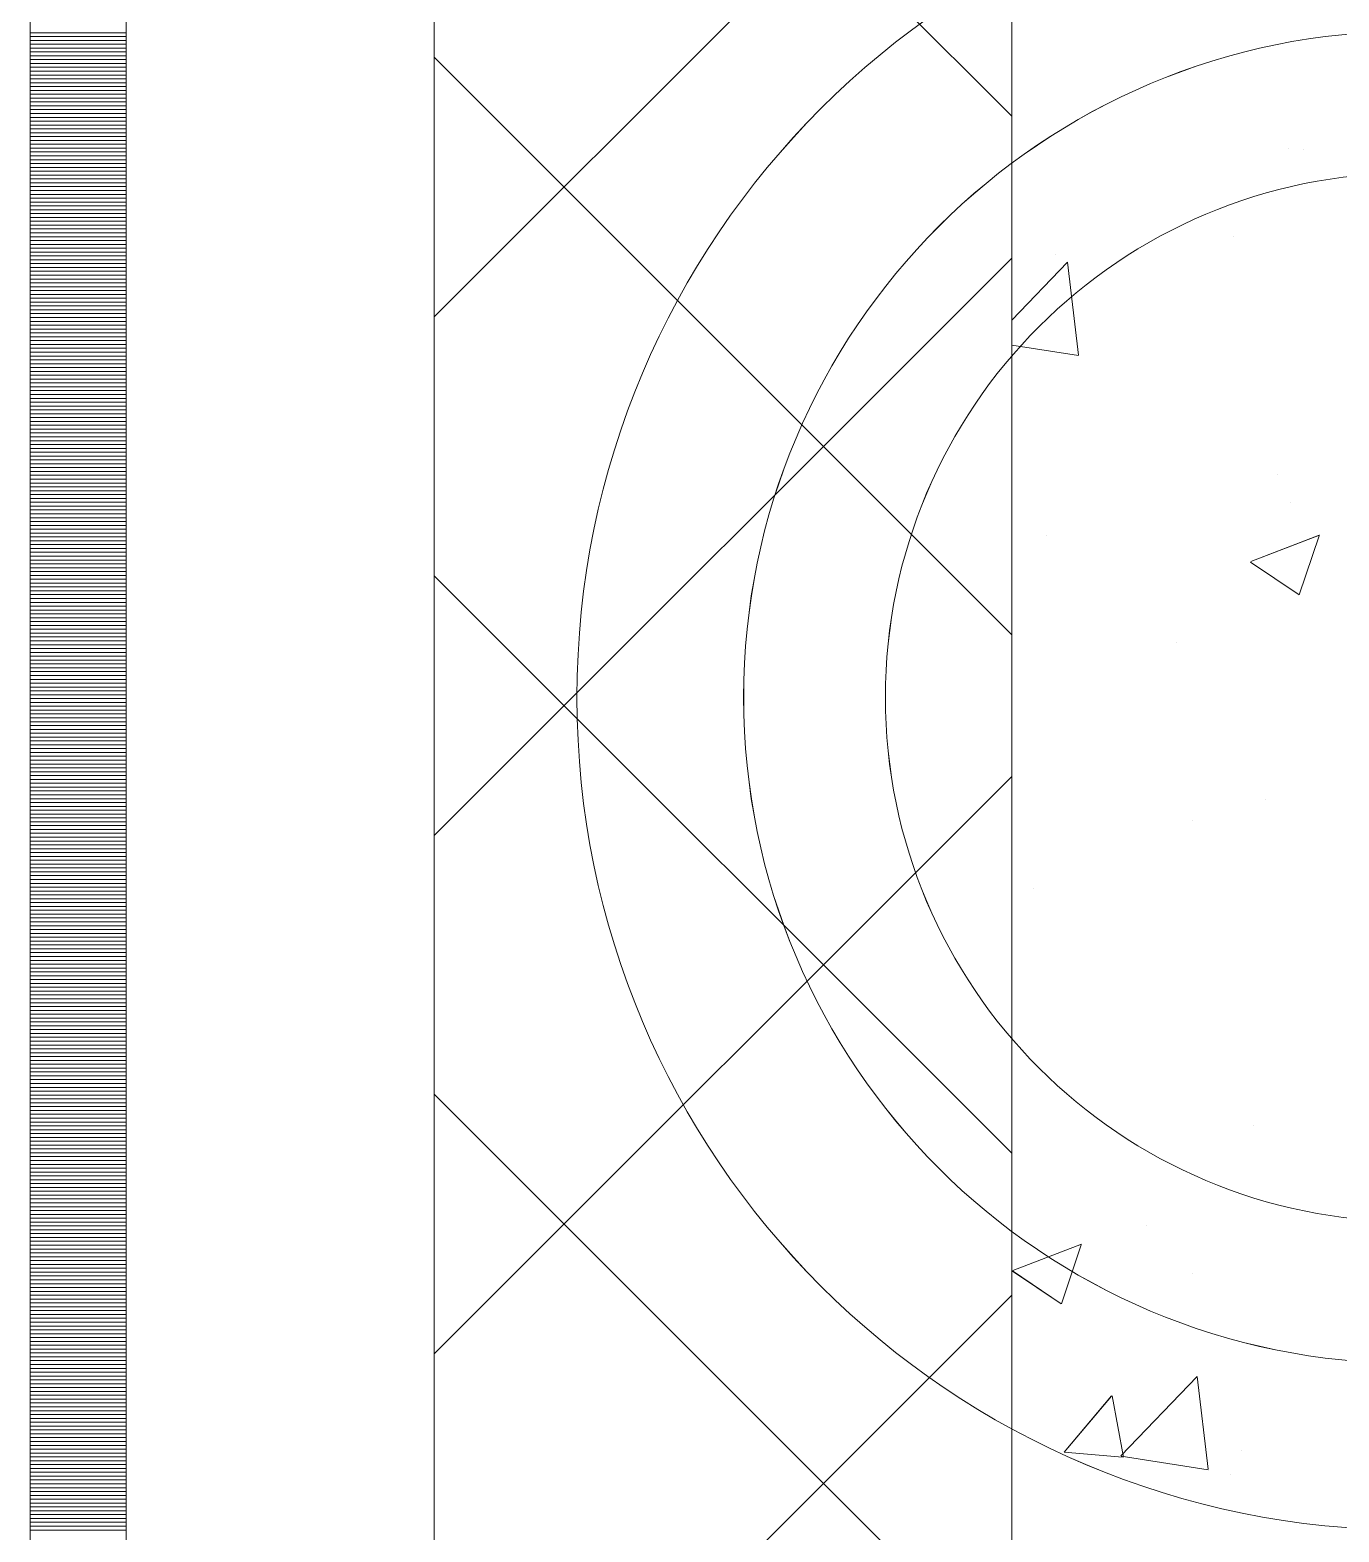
# Model space of a CAD drawing. Header units: millimetres. Extents: x 470010 to 1231400, y -134005 to 421770.
# Drawn here: x 672518.6 to 672858.5, y -25970 to -25579.8 of the extents above; entities that cross this region are included whole.
import ezdxf
from ezdxf.enums import TextEntityAlignment as Align

# ---------------------------------------------------------------- set-up
doc = ezdxf.new("R2010")
doc.units = ezdxf.units.MM
doc.linetypes.add('DASHED', pattern=[19.05, 12.7, -6.35])
doc.layers.get('Defpoints').update_dxf_attribs({"color": 140})
doc.layers.add('АР_Делит', color=120, linetype='Continuous', lineweight=0, plot=False)
for name, color, linetype, lineweight in [('АР_Стены ПЕНОблок', 52, 'Continuous', 20), ('АР_Тонкая', 254, 'Continuous', 5), ('АР_Утеплитель', 31, 'Continuous', 0), ('АР_Штриховка', 8, 'Continuous', 0)]:
    doc.layers.add(name, color=color, linetype=linetype, lineweight=lineweight)
doc.layers.add('РД_Оси_100', color=7, linetype='Continuous', lineweight=0, true_color=0x525252)
doc.styles.add('style1', font='ARIALN.TTF')

# ---------------------------------------------------------------- blocks, each defined once
blk = doc.blocks.new('СОШ_2200_АР_ОСИ_М100_28.05.24')
at = {"layer": 'АР_Делит', "color": 251, "linetype": 'DASHED', "true_color": 0x636466}
blk.add_lwpolyline([(114955, 135155), (114955, -355), (93595.036, -355), (93595.036, 13855), (94145, 13855), (94145, 68320), (66055, 68320), (66055, 13857.73), (83455, 13857.73), (83455, -355), (45245, -355), (45245, 13145), (44695, 13145), (44695, 26755), (45245, 26755), (45245, 68320), (20455, 68320), (20455, 26755), (27955, 26755), (27955, 13145), (-355, 13145), (-355, 100855)], dxfattribs=at)
blk = doc.blocks.new('A$C9108343f')
at = {"layer": 'АР_Делит', "color": 18, "true_color": 0x000000}
for radius in [216.34, 173.04, 136.21]:
    blk.add_circle((7158.34, 74613.08), radius, dxfattribs=at)
at = {"layer": 'АР_Стены ПЕНОблок', "color": 18, "linetype": 'Continuous', "lineweight": 20, "true_color": 0x000000}
blk.add_line((7054.96, 97555), (7054.96, 21355), dxfattribs=at)
at = {"layer": 'АР_Тонкая', "color": 18, "linetype": 'Continuous', "lineweight": 5, "true_color": 0x000000}
for p, q in [((6799.96, 97555), (6799.96, 21355)), ((6824.96, 97555), (6824.96, 21355)), ((6824.96, 21355), (6824.96, 97555)), ((6904.96, 21355), (6904.96, 97555))]:
    blk.add_line(p, q, dxfattribs=at)
at = {"layer": 'АР_Утеплитель', "color": 18, "linetype": 'Continuous', "lineweight": 0, "true_color": 0x000000}
for p, q in [((6904.96, 97555), (6904.96, 21355)), ((7054.96, 21355), (7054.96, 97555))]:
    blk.add_line(p, q, dxfattribs=at)
at = {"layer": 'АР_Штриховка', "color": 18, "linetype": 'Continuous', "lineweight": 0, "true_color": 0x000000}
for p, q in [((7054.96, 74764.05), (6904.96, 74914.05)), ((6904.96, 74711.91), (7054.96, 74861.91)), ((6799.96, 74785.75), (6824.96, 74785.75)), ((6799.96, 74784.75), (6824.96, 74784.75)), ((6799.96, 74783.75), (6824.96, 74783.75)), ((6799.96, 74782.75), (6824.96, 74782.75)), ((6799.96, 74781.75), (6824.96, 74781.75)), ((6799.96, 74780.75), (6824.96, 74780.75)), ((6799.96, 74779.75), (6824.96, 74779.75)), ((7054.96, 74629.35), (6904.96, 74779.35)), ((6799.96, 74778.75), (6824.96, 74778.75)), ((6799.96, 74777.75), (6824.96, 74777.75)), ((6799.96, 74776.75), (6824.96, 74776.75)), ((6799.96, 74775.75), (6824.96, 74775.75)), ((6799.96, 74774.75), (6824.96, 74774.75)), ((6799.96, 74773.75), (6824.96, 74773.75)), ((6799.96, 74772.75), (6824.96, 74772.75)), ((6799.96, 74771.75), (6824.96, 74771.75)), ((6799.96, 74770.75), (6824.96, 74770.75)), ((6799.96, 74769.75), (6824.96, 74769.75)), ((6799.96, 74768.75), (6824.96, 74768.75)), ((6799.96, 74767.75), (6824.96, 74767.75)), ((6799.96, 74766.75), (6824.96, 74766.75)), ((6799.96, 74765.75), (6824.96, 74765.75)), ((6799.96, 74764.75), (6824.96, 74764.75)), ((6799.96, 74763.75), (6824.96, 74763.75)), ((6799.96, 74762.75), (6824.96, 74762.75)), ((6799.96, 74761.75), (6824.96, 74761.75)), ((6799.96, 74760.75), (6824.96, 74760.75)), ((6799.96, 74759.75), (6824.96, 74759.75)), ((6799.96, 74758.75), (6824.96, 74758.75)), ((6799.96, 74757.75), (6824.96, 74757.75)), ((6799.96, 74756.75), (6824.96, 74756.75)), ((6799.96, 74755.75), (6824.96, 74755.75)), ((6799.96, 74754.75), (6824.96, 74754.75)), ((6799.96, 74753.75), (6824.96, 74753.75)), ((6799.96, 74752.75), (6824.96, 74752.75)), ((7126.93, 74755.64), (7126.93, 74755.64)), ((7130.68, 74755.39), (7130.68, 74755.39)), ((6799.96, 74751.75), (6824.96, 74751.75)), ((6799.96, 74750.75), (6824.96, 74750.75)), ((6799.96, 74749.75), (6824.96, 74749.75)), ((6799.96, 74748.75), (6824.96, 74748.75)), ((6799.96, 74747.75), (6824.96, 74747.75)), ((6799.96, 74746.75), (6824.96, 74746.75)), ((6799.96, 74745.75), (6824.96, 74745.75)), ((6799.96, 74744.75), (6824.96, 74744.75)), ((6799.96, 74743.75), (6824.96, 74743.75)), ((6799.96, 74742.75), (6824.96, 74742.75)), ((6799.96, 74741.75), (6824.96, 74741.75)), ((6799.96, 74740.75), (6824.96, 74740.75)), ((6799.96, 74739.75), (6824.96, 74739.75)), ((6799.96, 74738.75), (6824.96, 74738.75)), ((6799.96, 74737.75), (6824.96, 74737.75)), ((6799.96, 74736.75), (6824.96, 74736.75)), ((6799.96, 74735.75), (6824.96, 74735.75)), ((6799.96, 74734.75), (6824.96, 74734.75)), ((6799.96, 74733.75), (6824.96, 74733.75)), ((6799.96, 74732.75), (6824.96, 74732.75)), ((7112.41, 74732.71), (7112.41, 74732.71)), ((6799.96, 74731.75), (6824.96, 74731.75)), ((6799.96, 74730.75), (6824.96, 74730.75)), ((6799.96, 74729.75), (6824.96, 74729.75)), ((6799.96, 74728.75), (6824.96, 74728.75)), ((6799.96, 74727.75), (6824.96, 74727.75)), ((6799.96, 74726.75), (6824.96, 74726.75)), ((6799.96, 74725.75), (6824.96, 74725.75)), ((6799.96, 74724.75), (6824.96, 74724.75)), ((6904.96, 74577.21), (7054.96, 74727.21)), ((7054.96, 74711.08), (7069.37, 74726.1)), ((7066.26, 74728.13), (7066.26, 74728.13)), ((7072.25, 74701.99), (7069.44, 74726.11)), ((6799.96, 74723.75), (6824.96, 74723.75)), ((6799.96, 74722.75), (6824.96, 74722.75)), ((6799.96, 74721.75), (6824.96, 74721.75)), ((6799.96, 74720.75), (6824.96, 74720.75)), ((6799.96, 74719.75), (6824.96, 74719.75)), ((6799.96, 74718.75), (6824.96, 74718.75)), ((6799.96, 74717.75), (6824.96, 74717.75)), ((6799.96, 74716.75), (6824.96, 74716.75)), ((6799.96, 74715.75), (6824.96, 74715.75)), ((6799.96, 74714.75), (6824.96, 74714.75)), ((6799.96, 74713.75), (6824.96, 74713.75)), ((6799.96, 74712.75), (6824.96, 74712.75)), ((6799.96, 74711.75), (6824.96, 74711.75)), ((6799.96, 74710.75), (6824.96, 74710.75)), ((6799.96, 74709.75), (6824.96, 74709.75)), ((6799.96, 74708.75), (6824.96, 74708.75)), ((6799.96, 74707.75), (6824.96, 74707.75)), ((6799.96, 74706.75), (6824.96, 74706.75)), ((6799.96, 74705.75), (6824.96, 74705.75)), ((6799.96, 74704.75), (6824.96, 74704.75)), ((6799.96, 74703.75), (6824.96, 74703.75)), ((6799.96, 74702.75), (6824.96, 74702.75)), ((6799.96, 74701.75), (6824.96, 74701.75)), ((7054.96, 74704.55), (7072.23, 74701.87)), ((6799.96, 74700.75), (6824.96, 74700.75)), ((6799.96, 74699.75), (6824.96, 74699.75)), ((6799.96, 74698.75), (6824.96, 74698.75)), ((6799.96, 74697.75), (6824.96, 74697.75)), ((6799.96, 74696.75), (6824.96, 74696.75)), ((6799.96, 74695.75), (6824.96, 74695.75)), ((6799.96, 74694.75), (6824.96, 74694.75)), ((6799.96, 74693.75), (6824.96, 74693.75)), ((6799.96, 74692.75), (6824.96, 74692.75)), ((6799.96, 74691.75), (6824.96, 74691.75)), ((6799.96, 74690.75), (6824.96, 74690.75)), ((6799.96, 74689.75), (6824.96, 74689.75)), ((6799.96, 74688.75), (6824.96, 74688.75)), ((6799.96, 74687.75), (6824.96, 74687.75)), ((6799.96, 74686.75), (6824.96, 74686.75)), ((6799.96, 74685.75), (6824.96, 74685.75)), ((6799.96, 74684.75), (6824.96, 74684.75)), ((6799.96, 74683.75), (6824.96, 74683.75)), ((6799.96, 74682.75), (6824.96, 74682.75)), ((6799.96, 74681.75), (6824.96, 74681.75)), ((6799.96, 74680.75), (6824.96, 74680.75)), ((6799.96, 74679.75), (6824.96, 74679.75)), ((6799.96, 74678.75), (6824.96, 74678.75)), ((6799.96, 74677.75), (6824.96, 74677.75)), ((6799.96, 74676.75), (6824.96, 74676.75)), ((6799.96, 74675.75), (6824.96, 74675.75)), ((6799.96, 74674.75), (6824.96, 74674.75)), ((6799.96, 74673.75), (6824.96, 74673.75)), ((6799.96, 74672.75), (6824.96, 74672.75)), ((6799.96, 74671.75), (6824.96, 74671.75)), ((6799.96, 74670.75), (6824.96, 74670.75)), ((7123.84, 74671.08), (7123.84, 74671.08)), ((6799.96, 74669.75), (6824.96, 74669.75)), ((6799.96, 74668.75), (6824.96, 74668.75)), ((6799.96, 74667.75), (6824.96, 74667.75)), ((6799.96, 74666.75), (6824.96, 74666.75)), ((6799.96, 74665.75), (6824.96, 74665.75)), ((6799.96, 74664.75), (6824.96, 74664.75)), ((6799.96, 74663.75), (6824.96, 74663.75)), ((6799.96, 74662.75), (6824.96, 74662.75)), ((7127.45, 74663.58), (7127.45, 74663.58)), ((6799.96, 74661.75), (6824.96, 74661.75)), ((6799.96, 74660.75), (6824.96, 74660.75)), ((6799.96, 74659.75), (6824.96, 74659.75)), ((6799.96, 74658.75), (6824.96, 74658.75)), ((6799.96, 74657.75), (6824.96, 74657.75)), ((6799.96, 74656.75), (6824.96, 74656.75)), ((6799.96, 74655.75), (6824.96, 74655.75)), ((6799.96, 74654.75), (6824.96, 74654.75)), ((7063.86, 74655.21), (7063.86, 74655.21)), ((7117.04, 74648.38), (7134.82, 74655.21)), ((7129.62, 74639.7), (7134.77, 74655.05)), ((6799.96, 74653.75), (6824.96, 74653.75)), ((6799.96, 74652.75), (6824.96, 74652.75)), ((6799.96, 74651.75), (6824.96, 74651.75)), ((6799.96, 74650.75), (6824.96, 74650.75)), ((6799.96, 74649.75), (6824.96, 74649.75)), ((6799.96, 74648.75), (6824.96, 74648.75)), ((6799.96, 74647.75), (6824.96, 74647.75)), ((6799.96, 74646.75), (6824.96, 74646.75)), ((7116.97, 74648.23), (7129.61, 74639.71)), ((6799.96, 74645.75), (6824.96, 74645.75)), ((6799.96, 74644.75), (6824.96, 74644.75)), ((6799.96, 74643.75), (6824.96, 74643.75)), ((6799.96, 74642.75), (6824.96, 74642.75)), ((7054.96, 74494.64), (6904.96, 74644.64)), ((6799.96, 74641.75), (6824.96, 74641.75)), ((6799.96, 74640.75), (6824.96, 74640.75)), ((6799.96, 74639.75), (6824.96, 74639.75)), ((6799.96, 74638.75), (6824.96, 74638.75)), ((6799.96, 74637.75), (6824.96, 74637.75)), ((6799.96, 74636.75), (6824.96, 74636.75)), ((6799.96, 74635.75), (6824.96, 74635.75)), ((6799.96, 74634.75), (6824.96, 74634.75)), ((6799.96, 74633.75), (6824.96, 74633.75)), ((6799.96, 74632.75), (6824.96, 74632.75)), ((6799.96, 74631.75), (6824.96, 74631.75)), ((6799.96, 74630.75), (6824.96, 74630.75)), ((6799.96, 74629.75), (6824.96, 74629.75)), ((6799.96, 74628.75), (6824.96, 74628.75)), ((6799.96, 74627.75), (6824.96, 74627.75)), ((7097.76, 74627.41), (7097.76, 74627.41)), ((6799.96, 74626.75), (6824.96, 74626.75)), ((6799.96, 74625.75), (6824.96, 74625.75)), ((6799.96, 74624.75), (6824.96, 74624.75)), ((6799.96, 74623.75), (6824.96, 74623.75)), ((6799.96, 74622.75), (6824.96, 74622.75)), ((6799.96, 74621.75), (6824.96, 74621.75)), ((6799.96, 74620.75), (6824.96, 74620.75)), ((6799.96, 74619.75), (6824.96, 74619.75)), ((6799.96, 74618.75), (6824.96, 74618.75)), ((6799.96, 74617.75), (6824.96, 74617.75)), ((6799.96, 74616.75), (6824.96, 74616.75)), ((6799.96, 74615.75), (6824.96, 74615.75)), ((6799.96, 74614.75), (6824.96, 74614.75)), ((6799.96, 74613.75), (6824.96, 74613.75)), ((6799.96, 74612.75), (6824.96, 74612.75)), ((6799.96, 74611.75), (6824.96, 74611.75)), ((6799.96, 74610.75), (6824.96, 74610.75)), ((6799.96, 74609.75), (6824.96, 74609.75)), ((6799.96, 74608.75), (6824.96, 74608.75)), ((6799.96, 74607.75), (6824.96, 74607.75)), ((6799.96, 74606.75), (6824.96, 74606.75)), ((6799.96, 74605.75), (6824.96, 74605.75)), ((6799.96, 74604.75), (6824.96, 74604.75)), ((6799.96, 74603.75), (6824.96, 74603.75)), ((6799.96, 74602.75), (6824.96, 74602.75)), ((6799.96, 74601.75), (6824.96, 74601.75)), ((6799.96, 74600.75), (6824.96, 74600.75)), ((6799.96, 74599.75), (6824.96, 74599.75)), ((6799.96, 74598.75), (6824.96, 74598.75)), ((6799.96, 74597.75), (6824.96, 74597.75)), ((6799.96, 74596.75), (6824.96, 74596.75)), ((6799.96, 74595.75), (6824.96, 74595.75)), ((6799.96, 74594.75), (6824.96, 74594.75)), ((6799.96, 74593.75), (6824.96, 74593.75)), ((6799.96, 74592.75), (6824.96, 74592.75)), ((6904.96, 74442.51), (7054.96, 74592.51)), ((6799.96, 74591.75), (6824.96, 74591.75)), ((6799.96, 74590.75), (6824.96, 74590.75)), ((6799.96, 74589.75), (6824.96, 74589.75)), ((6799.96, 74588.75), (6824.96, 74588.75)), ((6799.96, 74587.75), (6824.96, 74587.75)), ((6799.96, 74586.75), (6824.96, 74586.75)), ((6799.96, 74585.75), (6824.96, 74585.75)), ((6799.96, 74584.75), (6824.96, 74584.75)), ((7120.75, 74586.53), (7120.75, 74586.53)), ((6799.96, 74583.75), (6824.96, 74583.75)), ((6799.96, 74582.75), (6824.96, 74582.75)), ((6799.96, 74581.75), (6824.96, 74581.75)), ((6799.96, 74580.75), (6824.96, 74580.75)), ((7101.92, 74581.16), (7101.92, 74581.16)), ((6799.96, 74579.75), (6824.96, 74579.75)), ((6799.96, 74578.75), (6824.96, 74578.75)), ((6799.96, 74577.75), (6824.96, 74577.75)), ((6799.96, 74576.75), (6824.96, 74576.75)), ((6799.96, 74575.75), (6824.96, 74575.75)), ((6799.96, 74574.75), (6824.96, 74574.75)), ((6799.96, 74573.75), (6824.96, 74573.75)), ((6799.96, 74572.75), (6824.96, 74572.75)), ((6799.96, 74571.75), (6824.96, 74571.75)), ((6799.96, 74570.75), (6824.96, 74570.75)), ((6799.96, 74569.75), (6824.96, 74569.75)), ((6799.96, 74568.75), (6824.96, 74568.75)), ((6799.96, 74567.75), (6824.96, 74567.75)), ((6799.96, 74566.75), (6824.96, 74566.75)), ((6799.96, 74565.75), (6824.96, 74565.75)), ((6799.96, 74564.75), (6824.96, 74564.75)), ((6799.96, 74563.75), (6824.96, 74563.75)), ((6799.96, 74562.75), (6824.96, 74562.75)), ((6799.96, 74561.75), (6824.96, 74561.75)), ((6799.96, 74560.75), (6824.96, 74560.75)), ((7060.63, 74563.4), (7060.63, 74563.4)), ((6799.96, 74559.75), (6824.96, 74559.75)), ((6799.96, 74558.75), (6824.96, 74558.75)), ((6799.96, 74557.75), (6824.96, 74557.75)), ((6799.96, 74556.75), (6824.96, 74556.75)), ((6799.96, 74555.75), (6824.96, 74555.75)), ((6799.96, 74554.75), (6824.96, 74554.75)), ((6799.96, 74553.75), (6824.96, 74553.75)), ((6799.96, 74552.75), (6824.96, 74552.75)), ((6799.96, 74551.75), (6824.96, 74551.75)), ((6799.96, 74550.75), (6824.96, 74550.75)), ((6799.96, 74549.75), (6824.96, 74549.75)), ((6799.96, 74548.75), (6824.96, 74548.75)), ((6799.96, 74547.75), (6824.96, 74547.75)), ((6799.96, 74546.75), (6824.96, 74546.75)), ((6799.96, 74545.75), (6824.96, 74545.75)), ((6799.96, 74544.75), (6824.96, 74544.75)), ((6799.96, 74543.75), (6824.96, 74543.75)), ((6799.96, 74542.75), (6824.96, 74542.75)), ((6799.96, 74541.75), (6824.96, 74541.75)), ((6799.96, 74540.75), (6824.96, 74540.75)), ((6799.96, 74539.75), (6824.96, 74539.75)), ((6799.96, 74538.75), (6824.96, 74538.75)), ((6799.96, 74537.75), (6824.96, 74537.75)), ((6799.96, 74536.75), (6824.96, 74536.75)), ((6799.96, 74535.75), (6824.96, 74535.75)), ((6799.96, 74534.75), (6824.96, 74534.75)), ((6799.96, 74533.75), (6824.96, 74533.75)), ((6799.96, 74532.75), (6824.96, 74532.75)), ((6799.96, 74531.75), (6824.96, 74531.75)), ((6799.96, 74530.75), (6824.96, 74530.75)), ((6799.96, 74529.75), (6824.96, 74529.75)), ((6799.96, 74528.75), (6824.96, 74528.75)), ((6799.96, 74527.75), (6824.96, 74527.75)), ((6799.96, 74526.75), (6824.96, 74526.75)), ((6799.96, 74525.75), (6824.96, 74525.75)), ((6799.96, 74524.75), (6824.96, 74524.75)), ((6799.96, 74523.75), (6824.96, 74523.75)), ((6799.96, 74522.75), (6824.96, 74522.75)), ((6799.96, 74521.75), (6824.96, 74521.75)), ((6799.96, 74520.75), (6824.96, 74520.75)), ((6799.96, 74519.75), (6824.96, 74519.75)), ((6799.96, 74518.75), (6824.96, 74518.75)), ((6799.96, 74517.75), (6824.96, 74517.75)), ((6799.96, 74516.75), (6824.96, 74516.75)), ((6799.96, 74515.75), (6824.96, 74515.75)), ((6799.96, 74514.75), (6824.96, 74514.75)), ((6799.96, 74513.75), (6824.96, 74513.75)), ((6799.96, 74512.75), (6824.96, 74512.75)), ((6799.96, 74511.75), (6824.96, 74511.75)), ((6799.96, 74510.75), (6824.96, 74510.75)), ((6799.96, 74509.75), (6824.96, 74509.75)), ((6799.96, 74508.75), (6824.96, 74508.75)), ((6799.96, 74507.75), (6824.96, 74507.75)), ((6799.96, 74506.75), (6824.96, 74506.75)), ((7054.96, 74359.94), (6904.96, 74509.94)), ((6799.96, 74505.75), (6824.96, 74505.75)), ((6799.96, 74504.75), (6824.96, 74504.75)), ((6799.96, 74503.75), (6824.96, 74503.75)), ((6799.96, 74502.75), (6824.96, 74502.75)), ((6799.96, 74501.75), (6824.96, 74501.75)), ((6799.96, 74500.75), (6824.96, 74500.75)), ((6799.96, 74499.75), (6824.96, 74499.75)), ((6799.96, 74498.75), (6824.96, 74498.75)), ((7117.66, 74501.97), (7117.66, 74501.97)), ((6799.96, 74497.75), (6824.96, 74497.75)), ((6799.96, 74496.75), (6824.96, 74496.75)), ((6799.96, 74495.75), (6824.96, 74495.75)), ((6799.96, 74494.75), (6824.96, 74494.75)), ((6799.96, 74493.75), (6824.96, 74493.75)), ((6799.96, 74492.75), (6824.96, 74492.75)), ((6799.96, 74491.75), (6824.96, 74491.75)), ((6799.96, 74490.75), (6824.96, 74490.75)), ((6799.96, 74489.75), (6824.96, 74489.75)), ((6799.96, 74488.75), (6824.96, 74488.75)), ((6799.96, 74487.75), (6824.96, 74487.75)), ((6799.96, 74486.75), (6824.96, 74486.75)), ((6799.96, 74485.75), (6824.96, 74485.75)), ((6799.96, 74484.75), (6824.96, 74484.75)), ((6799.96, 74483.75), (6824.96, 74483.75)), ((6799.96, 74482.75), (6824.96, 74482.75)), ((6799.96, 74481.75), (6824.96, 74481.75)), ((6799.96, 74480.75), (6824.96, 74480.75)), ((6799.96, 74479.75), (6824.96, 74479.75)), ((6799.96, 74478.75), (6824.96, 74478.75)), ((6799.96, 74477.75), (6824.96, 74477.75)), ((6799.96, 74476.75), (6824.96, 74476.75)), ((6799.96, 74475.75), (6824.96, 74475.75)), ((7090.01, 74475.88), (7090.01, 74475.88)), ((6799.96, 74474.75), (6824.96, 74474.75)), ((6799.96, 74473.75), (6824.96, 74473.75)), ((6799.96, 74472.75), (6824.96, 74472.75)), ((6799.96, 74471.75), (6824.96, 74471.75)), ((7055.24, 74464.2), (7073.02, 74471.02)), ((6799.96, 74470.75), (6824.96, 74470.75)), ((6799.96, 74469.75), (6824.96, 74469.75)), ((6799.96, 74468.75), (6824.96, 74468.75)), ((6799.96, 74467.75), (6824.96, 74467.75)), ((7067.82, 74455.52), (7072.97, 74470.87)), ((6799.96, 74466.75), (6824.96, 74466.75)), ((6799.96, 74465.75), (6824.96, 74465.75)), ((6799.96, 74464.75), (6824.96, 74464.75)), ((6799.96, 74463.75), (6824.96, 74463.75)), ((7055.17, 74464.04), (7067.8, 74455.52)), ((7101.86, 74463.5), (7101.86, 74463.5)), ((6799.96, 74462.75), (6824.96, 74462.75)), ((6799.96, 74461.75), (6824.96, 74461.75)), ((6799.96, 74460.75), (6824.96, 74460.75)), ((6799.96, 74459.75), (6824.96, 74459.75)), ((6799.96, 74458.75), (6824.96, 74458.75)), ((6799.96, 74457.75), (6824.96, 74457.75)), ((6799.96, 74456.75), (6824.96, 74456.75)), ((6799.96, 74455.75), (6824.96, 74455.75)), ((6904.96, 74307.8), (7054.96, 74457.8)), ((6799.96, 74454.75), (6824.96, 74454.75)), ((6799.96, 74453.75), (6824.96, 74453.75)), ((6799.96, 74452.75), (6824.96, 74452.75)), ((6799.96, 74451.75), (6824.96, 74451.75)), ((6799.96, 74450.75), (6824.96, 74450.75)), ((6799.96, 74449.75), (6824.96, 74449.75)), ((6799.96, 74448.75), (6824.96, 74448.75)), ((6799.96, 74447.75), (6824.96, 74447.75)), ((6799.96, 74446.75), (6824.96, 74446.75)), ((6799.96, 74445.75), (6824.96, 74445.75)), ((6799.96, 74444.75), (6824.96, 74444.75)), ((6799.96, 74443.75), (6824.96, 74443.75)), ((6799.96, 74442.75), (6824.96, 74442.75)), ((6799.96, 74441.75), (6824.96, 74441.75)), ((6799.96, 74440.75), (6824.96, 74440.75)), ((6799.96, 74439.75), (6824.96, 74439.75)), ((6799.96, 74438.75), (6824.96, 74438.75)), ((6799.96, 74437.75), (6824.96, 74437.75)), ((6799.96, 74436.75), (6824.96, 74436.75)), ((7083.26, 74416.02), (7103.05, 74436.63)), ((7105.93, 74412.52), (7103.12, 74436.64)), ((6799.96, 74435.75), (6824.96, 74435.75)), ((6799.96, 74434.75), (6824.96, 74434.75)), ((6799.96, 74433.75), (6824.96, 74433.75)), ((6799.96, 74432.75), (6824.96, 74432.75)), ((6799.96, 74431.75), (6824.96, 74431.75)), ((6799.96, 74430.75), (6824.96, 74430.75)), ((6799.96, 74429.75), (6824.96, 74429.75)), ((6799.96, 74428.75), (6824.96, 74428.75)), ((7068.55, 74416.98), (7080.8, 74431.57)), ((7083.99, 74415.69), (7081.05, 74431.61)), ((6799.96, 74427.75), (6824.96, 74427.75)), ((6799.96, 74426.75), (6824.96, 74426.75)), ((6799.96, 74425.75), (6824.96, 74425.75)), ((6799.96, 74424.75), (6824.96, 74424.75)), ((6799.96, 74423.75), (6824.96, 74423.75)), ((6799.96, 74422.75), (6824.96, 74422.75)), ((6799.96, 74421.75), (6824.96, 74421.75)), ((6799.96, 74420.75), (6824.96, 74420.75)), ((6799.96, 74419.75), (6824.96, 74419.75)), ((6799.96, 74418.75), (6824.96, 74418.75)), ((6799.96, 74417.75), (6824.96, 74417.75)), ((6799.96, 74416.75), (6824.96, 74416.75)), ((7068.55, 74416.97), (7083.74, 74415.64)), ((7114.58, 74417.42), (7114.58, 74417.42)), ((6799.96, 74415.75), (6824.96, 74415.75)), ((6799.96, 74414.75), (6824.96, 74414.75)), ((6799.96, 74413.75), (6824.96, 74413.75)), ((6799.96, 74412.75), (6824.96, 74412.75)), ((7083.32, 74415.9), (7105.91, 74412.4)), ((6799.96, 74411.75), (6824.96, 74411.75)), ((6799.96, 74410.75), (6824.96, 74410.75)), ((6799.96, 74409.75), (6824.96, 74409.75)), ((6799.96, 74408.75), (6824.96, 74408.75)), ((7111.66, 74411.08), (7111.66, 74411.08)), ((6799.96, 74407.75), (6824.96, 74407.75)), ((6799.96, 74406.75), (6824.96, 74406.75)), ((6799.96, 74405.75), (6824.96, 74405.75)), ((6799.96, 74404.75), (6824.96, 74404.75)), ((6799.96, 74403.75), (6824.96, 74403.75)), ((6799.96, 74402.75), (6824.96, 74402.75)), ((6799.96, 74401.75), (6824.96, 74401.75)), ((6799.96, 74400.75), (6824.96, 74400.75)), ((6799.96, 74399.75), (6824.96, 74399.75)), ((6799.96, 74398.75), (6824.96, 74398.75)), ((6799.96, 74397.75), (6824.96, 74397.75)), ((6799.96, 74396.75), (6824.96, 74396.75))]:
    blk.add_line(p, q, dxfattribs=at)
at = {"layer": 'РД_Оси_100'}
blk.add_blockref('СОШ_2200_АР_ОСИ_М100_28.05.24', (7154.96, 6755), dxfattribs=at)
at = {"layer": 'Defpoints', "color": 18, "true_color": 0x000000, "style": 'style1'}
for p in [(143949.34, 316089.12), (143974.98, 281639.5), (143890.4, 273244.71), (143839.99, 264276.81), (143967.75, 254892.38), (12251.96, 104178.14), (12382.58, 96023.14)]:
    blk.add_attdef('АР-ПОМЕЩЕНИЕ:НАИМЕНОВАНИЕ', text='', height=100, dxfattribs=at).set_placement(p, align=Align.MIDDLE)
at = {"layer": 'Defpoints', "color": 18, "true_color": 0x000000, "style": 'style1', "flags": 8}
for p in [(143951.3, 279099.09), (143848.34, 269251.11), (143875.33, 260094.25), (144049.74, 250824.7), (163419.28, 238153.36), (155897.46, 237965.97), (183037.2, 237965.97), (143342.94, 237876.19)]:
    blk.add_attdef('АР-ПОМЕЩЕНИЕ:НАИМЕНОВАНИЕ', text='', height=100, dxfattribs=at).set_placement(p, align=Align.MIDDLE)

msp = doc.modelspace()

# ---------------------------------------------------------------- linework, layer by layer
at = {"layer": 'АР_Делит', "color": 18, "true_color": 0x000000}
for radius in [216.336, 173.036, 136.212]:
    msp.add_circle((672876.957, -25753.162), radius, dxfattribs=at)
at = {"layer": 'АР_Стены ПЕНОблок', "color": 18, "linetype": 'Continuous', "lineweight": 20, "true_color": 0x000000}
msp.add_line((672773.57, -2811.242), (672773.57, -79011.242), dxfattribs=at)
at = {"layer": 'АР_Тонкая', "color": 18, "linetype": 'Continuous', "lineweight": 5, "true_color": 0x000000}
for p, q in [((672518.57, -2811.242), (672518.57, -79011.242)), ((672543.57, -2811.242), (672543.57, -79011.242)), ((672543.57, -79011.242), (672543.57, -2811.242)), ((672623.57, -79011.242), (672623.57, -2811.242))]:
    msp.add_line(p, q, dxfattribs=at)
at = {"layer": 'АР_Утеплитель', "color": 18, "linetype": 'Continuous', "lineweight": 0, "true_color": 0x000000}
for p, q in [((672623.57, -2811.242), (672623.57, -79011.242)), ((672773.57, -79011.242), (672773.57, -2811.242))]:
    msp.add_line(p, q, dxfattribs=at)
at = {"layer": 'АР_Штриховка', "color": 18, "linetype": 'Continuous', "lineweight": 0, "true_color": 0x000000}
for p, q in [((672773.57, -25602.191), (672623.57, -25452.191)), ((672623.57, -25654.328), (672773.57, -25504.328)), ((672518.57, -25580.492), (672543.57, -25580.492)), ((672518.57, -25581.492), (672543.57, -25581.492)), ((672518.57, -25582.492), (672543.57, -25582.492)), ((672518.57, -25583.492), (672543.57, -25583.492)), ((672518.57, -25584.492), (672543.57, -25584.492)), ((672518.57, -25585.492), (672543.57, -25585.492)), ((672518.57, -25586.492), (672543.57, -25586.492)), ((672518.57, -25587.492), (672543.57, -25587.492)), ((672773.57, -25736.895), (672623.57, -25586.895)), ((672518.57, -25588.492), (672543.57, -25588.492)), ((672518.57, -25589.492), (672543.57, -25589.492)), ((672518.57, -25590.492), (672543.57, -25590.492)), ((672518.57, -25591.492), (672543.57, -25591.492)), ((672518.57, -25592.492), (672543.57, -25592.492)), ((672518.57, -25593.492), (672543.57, -25593.492)), ((672518.57, -25594.492), (672543.57, -25594.492)), ((672518.57, -25595.492), (672543.57, -25595.492)), ((672518.57, -25596.492), (672543.57, -25596.492)), ((672518.57, -25597.492), (672543.57, -25597.492)), ((672518.57, -25598.492), (672543.57, -25598.492)), ((672518.57, -25599.492), (672543.57, -25599.492)), ((672518.57, -25600.492), (672543.57, -25600.492)), ((672518.57, -25601.492), (672543.57, -25601.492)), ((672518.57, -25602.492), (672543.57, -25602.492)), ((672518.57, -25603.492), (672543.57, -25603.492)), ((672518.57, -25604.492), (672543.57, -25604.492)), ((672518.57, -25605.492), (672543.57, -25605.492)), ((672518.57, -25606.492), (672543.57, -25606.492)), ((672518.57, -25607.492), (672543.57, -25607.492)), ((672518.57, -25608.492), (672543.57, -25608.492)), ((672518.57, -25609.492), (672543.57, -25609.492)), ((672518.57, -25610.492), (672543.57, -25610.492)), ((672518.57, -25611.492), (672543.57, -25611.492)), ((672518.57, -25612.492), (672543.57, -25612.492)), ((672518.57, -25613.492), (672543.57, -25613.492)), ((672518.57, -25614.492), (672543.57, -25614.492)), ((672518.57, -25615.492), (672543.57, -25615.492)), ((672518.57, -25616.492), (672543.57, -25616.492)), ((672518.57, -25617.492), (672543.57, -25617.492)), ((672518.57, -25618.492), (672543.57, -25618.492)), ((672518.57, -25619.492), (672543.57, -25619.492)), ((672518.57, -25620.492), (672543.57, -25620.492)), ((672518.57, -25621.492), (672543.57, -25621.492)), ((672518.57, -25622.492), (672543.57, -25622.492)), ((672518.57, -25623.492), (672543.57, -25623.492)), ((672518.57, -25624.492), (672543.57, -25624.492)), ((672518.57, -25625.492), (672543.57, -25625.492)), ((672518.57, -25626.492), (672543.57, -25626.492)), ((672518.57, -25627.492), (672543.57, -25627.492)), ((672518.57, -25628.492), (672543.57, -25628.492)), ((672518.57, -25629.492), (672543.57, -25629.492)), ((672518.57, -25630.492), (672543.57, -25630.492)), ((672518.57, -25631.492), (672543.57, -25631.492)), ((672518.57, -25632.492), (672543.57, -25632.492)), ((672518.57, -25633.492), (672543.57, -25633.492)), ((672518.57, -25634.492), (672543.57, -25634.492)), ((672518.57, -25635.492), (672543.57, -25635.492)), ((672518.57, -25636.492), (672543.57, -25636.492)), ((672518.57, -25637.492), (672543.57, -25637.492)), ((672518.57, -25638.492), (672543.57, -25638.492)), ((672623.57, -25789.032), (672773.57, -25639.032)), ((672518.57, -25639.492), (672543.57, -25639.492)), ((672518.57, -25640.492), (672543.57, -25640.492)), ((672518.57, -25641.492), (672543.57, -25641.492)), ((672518.57, -25642.492), (672543.57, -25642.492)), ((672773.57, -25655.162), (672787.985, -25640.139)), ((672790.863, -25664.253), (672788.057, -25640.13)), ((672518.57, -25643.492), (672543.57, -25643.492)), ((672518.57, -25644.492), (672543.57, -25644.492)), ((672518.57, -25645.492), (672543.57, -25645.492)), ((672518.57, -25646.492), (672543.57, -25646.492)), ((672518.57, -25647.492), (672543.57, -25647.492)), ((672518.57, -25648.492), (672543.57, -25648.492)), ((672518.57, -25649.492), (672543.57, -25649.492)), ((672518.57, -25650.492), (672543.57, -25650.492)), ((672518.57, -25651.492), (672543.57, -25651.492)), ((672518.57, -25652.492), (672543.57, -25652.492)), ((672518.57, -25653.492), (672543.57, -25653.492)), ((672518.57, -25654.492), (672543.57, -25654.492)), ((672518.57, -25655.492), (672543.57, -25655.492)), ((672518.57, -25656.492), (672543.57, -25656.492)), ((672518.57, -25657.492), (672543.57, -25657.492)), ((672518.57, -25658.492), (672543.57, -25658.492)), ((672518.57, -25659.492), (672543.57, -25659.492)), ((672518.57, -25660.492), (672543.57, -25660.492)), ((672518.57, -25661.492), (672543.57, -25661.492)), ((672518.57, -25662.492), (672543.57, -25662.492)), ((672773.57, -25661.695), (672790.844, -25664.374)), ((672518.57, -25663.492), (672543.57, -25663.492)), ((672518.57, -25664.492), (672543.57, -25664.492)), ((672518.57, -25665.492), (672543.57, -25665.492)), ((672518.57, -25666.492), (672543.57, -25666.492)), ((672518.57, -25667.492), (672543.57, -25667.492)), ((672518.57, -25668.492), (672543.57, -25668.492)), ((672518.57, -25669.492), (672543.57, -25669.492)), ((672518.57, -25670.492), (672543.57, -25670.492)), ((672518.57, -25671.492), (672543.57, -25671.492)), ((672518.57, -25672.492), (672543.57, -25672.492)), ((672518.57, -25673.492), (672543.57, -25673.492)), ((672518.57, -25674.492), (672543.57, -25674.492)), ((672518.57, -25675.492), (672543.57, -25675.492)), ((672518.57, -25676.492), (672543.57, -25676.492)), ((672518.57, -25677.492), (672543.57, -25677.492)), ((672518.57, -25678.492), (672543.57, -25678.492)), ((672518.57, -25679.492), (672543.57, -25679.492)), ((672518.57, -25680.492), (672543.57, -25680.492)), ((672518.57, -25681.492), (672543.57, -25681.492)), ((672518.57, -25682.492), (672543.57, -25682.492)), ((672518.57, -25683.492), (672543.57, -25683.492)), ((672518.57, -25684.492), (672543.57, -25684.492)), ((672518.57, -25685.492), (672543.57, -25685.492)), ((672518.57, -25686.492), (672543.57, -25686.492)), ((672518.57, -25687.492), (672543.57, -25687.492)), ((672518.57, -25688.492), (672543.57, -25688.492)), ((672518.57, -25689.492), (672543.57, -25689.492)), ((672518.57, -25690.492), (672543.57, -25690.492)), ((672518.57, -25691.492), (672543.57, -25691.492)), ((672518.57, -25692.492), (672543.57, -25692.492)), ((672518.57, -25693.492), (672543.57, -25693.492)), ((672518.57, -25694.492), (672543.57, -25694.492)), ((672518.57, -25695.492), (672543.57, -25695.492)), ((672518.57, -25696.492), (672543.57, -25696.492)), ((672518.57, -25697.492), (672543.57, -25697.492)), ((672518.57, -25698.492), (672543.57, -25698.492)), ((672518.57, -25699.492), (672543.57, -25699.492)), ((672518.57, -25700.492), (672543.57, -25700.492)), ((672518.57, -25701.492), (672543.57, -25701.492)), ((672518.57, -25702.492), (672543.57, -25702.492)), ((672518.57, -25703.492), (672543.57, -25703.492)), ((672518.57, -25704.492), (672543.57, -25704.492)), ((672518.57, -25705.492), (672543.57, -25705.492)), ((672518.57, -25706.492), (672543.57, -25706.492)), ((672518.57, -25707.492), (672543.57, -25707.492)), ((672518.57, -25708.492), (672543.57, -25708.492)), ((672518.57, -25709.492), (672543.57, -25709.492)), ((672518.57, -25710.492), (672543.57, -25710.492)), ((672518.57, -25711.492), (672543.57, -25711.492)), ((672518.57, -25712.492), (672543.57, -25712.492)), ((672835.652, -25717.858), (672853.437, -25711.031)), ((672848.232, -25726.538), (672853.383, -25711.189)), ((672518.57, -25713.492), (672543.57, -25713.492)), ((672518.57, -25714.492), (672543.57, -25714.492)), ((672518.57, -25715.492), (672543.57, -25715.492)), ((672518.57, -25716.492), (672543.57, -25716.492)), ((672518.57, -25717.492), (672543.57, -25717.492)), ((672518.57, -25718.492), (672543.57, -25718.492)), ((672518.57, -25719.492), (672543.57, -25719.492)), ((672518.57, -25720.492), (672543.57, -25720.492)), ((672835.583, -25718.011), (672848.218, -25726.533)), ((672518.57, -25721.492), (672543.57, -25721.492)), ((672518.57, -25722.492), (672543.57, -25722.492)), ((672518.57, -25723.492), (672543.57, -25723.492)), ((672518.57, -25724.492), (672543.57, -25724.492)), ((672773.57, -25871.599), (672623.57, -25721.599)), ((672518.57, -25725.492), (672543.57, -25725.492)), ((672518.57, -25726.492), (672543.57, -25726.492)), ((672518.57, -25727.492), (672543.57, -25727.492)), ((672518.57, -25728.492), (672543.57, -25728.492)), ((672518.57, -25729.492), (672543.57, -25729.492)), ((672518.57, -25730.492), (672543.57, -25730.492)), ((672518.57, -25731.492), (672543.57, -25731.492)), ((672518.57, -25732.492), (672543.57, -25732.492)), ((672518.57, -25733.492), (672543.57, -25733.492)), ((672518.57, -25734.492), (672543.57, -25734.492)), ((672518.57, -25735.492), (672543.57, -25735.492)), ((672518.57, -25736.492), (672543.57, -25736.492)), ((672518.57, -25737.492), (672543.57, -25737.492)), ((672518.57, -25738.492), (672543.57, -25738.492)), ((672518.57, -25739.492), (672543.57, -25739.492)), ((672518.57, -25740.492), (672543.57, -25740.492)), ((672518.57, -25741.492), (672543.57, -25741.492)), ((672518.57, -25742.492), (672543.57, -25742.492)), ((672518.57, -25743.492), (672543.57, -25743.492)), ((672518.57, -25744.492), (672543.57, -25744.492)), ((672518.57, -25745.492), (672543.57, -25745.492)), ((672518.57, -25746.492), (672543.57, -25746.492)), ((672518.57, -25747.492), (672543.57, -25747.492)), ((672518.57, -25748.492), (672543.57, -25748.492)), ((672518.57, -25749.492), (672543.57, -25749.492)), ((672518.57, -25750.492), (672543.57, -25750.492)), ((672518.57, -25751.492), (672543.57, -25751.492)), ((672518.57, -25752.492), (672543.57, -25752.492)), ((672518.57, -25753.492), (672543.57, -25753.492)), ((672518.57, -25754.492), (672543.57, -25754.492)), ((672518.57, -25755.492), (672543.57, -25755.492)), ((672518.57, -25756.492), (672543.57, -25756.492)), ((672518.57, -25757.492), (672543.57, -25757.492)), ((672518.57, -25758.492), (672543.57, -25758.492)), ((672518.57, -25759.492), (672543.57, -25759.492)), ((672518.57, -25760.492), (672543.57, -25760.492)), ((672518.57, -25761.492), (672543.57, -25761.492)), ((672518.57, -25762.492), (672543.57, -25762.492)), ((672518.57, -25763.492), (672543.57, -25763.492)), ((672518.57, -25764.492), (672543.57, -25764.492)), ((672518.57, -25765.492), (672543.57, -25765.492)), ((672518.57, -25766.492), (672543.57, -25766.492)), ((672518.57, -25767.492), (672543.57, -25767.492)), ((672518.57, -25768.492), (672543.57, -25768.492)), ((672518.57, -25769.492), (672543.57, -25769.492)), ((672518.57, -25770.492), (672543.57, -25770.492)), ((672518.57, -25771.492), (672543.57, -25771.492)), ((672518.57, -25772.492), (672543.57, -25772.492)), ((672518.57, -25773.492), (672543.57, -25773.492)), ((672518.57, -25774.492), (672543.57, -25774.492)), ((672518.57, -25775.492), (672543.57, -25775.492)), ((672623.57, -25923.736), (672773.57, -25773.736)), ((672518.57, -25776.492), (672543.57, -25776.492)), ((672518.57, -25777.492), (672543.57, -25777.492)), ((672518.57, -25778.492), (672543.57, -25778.492)), ((672518.57, -25779.492), (672543.57, -25779.492)), ((672518.57, -25780.492), (672543.57, -25780.492)), ((672518.57, -25781.492), (672543.57, -25781.492)), ((672518.57, -25782.492), (672543.57, -25782.492)), ((672518.57, -25783.492), (672543.57, -25783.492)), ((672518.57, -25784.492), (672543.57, -25784.492)), ((672518.57, -25785.492), (672543.57, -25785.492)), ((672518.57, -25786.492), (672543.57, -25786.492)), ((672518.57, -25787.492), (672543.57, -25787.492)), ((672518.57, -25788.492), (672543.57, -25788.492)), ((672518.57, -25789.492), (672543.57, -25789.492)), ((672518.57, -25790.492), (672543.57, -25790.492)), ((672518.57, -25791.492), (672543.57, -25791.492)), ((672518.57, -25792.492), (672543.57, -25792.492)), ((672518.57, -25793.492), (672543.57, -25793.492)), ((672518.57, -25794.492), (672543.57, -25794.492)), ((672518.57, -25795.492), (672543.57, -25795.492)), ((672518.57, -25796.492), (672543.57, -25796.492)), ((672518.57, -25797.492), (672543.57, -25797.492)), ((672518.57, -25798.492), (672543.57, -25798.492)), ((672518.57, -25799.492), (672543.57, -25799.492)), ((672518.57, -25800.492), (672543.57, -25800.492)), ((672518.57, -25801.492), (672543.57, -25801.492)), ((672518.57, -25802.492), (672543.57, -25802.492)), ((672518.57, -25803.492), (672543.57, -25803.492)), ((672518.57, -25804.492), (672543.57, -25804.492)), ((672518.57, -25805.492), (672543.57, -25805.492)), ((672518.57, -25806.492), (672543.57, -25806.492)), ((672518.57, -25807.492), (672543.57, -25807.492)), ((672518.57, -25808.492), (672543.57, -25808.492)), ((672518.57, -25809.492), (672543.57, -25809.492)), ((672518.57, -25810.492), (672543.57, -25810.492)), ((672518.57, -25811.492), (672543.57, -25811.492)), ((672518.57, -25812.492), (672543.57, -25812.492)), ((672518.57, -25813.492), (672543.57, -25813.492)), ((672518.57, -25814.492), (672543.57, -25814.492)), ((672518.57, -25815.492), (672543.57, -25815.492)), ((672518.57, -25816.492), (672543.57, -25816.492)), ((672518.57, -25817.492), (672543.57, -25817.492)), ((672518.57, -25818.492), (672543.57, -25818.492)), ((672518.57, -25819.492), (672543.57, -25819.492)), ((672518.57, -25820.492), (672543.57, -25820.492)), ((672518.57, -25821.492), (672543.57, -25821.492)), ((672518.57, -25822.492), (672543.57, -25822.492)), ((672518.57, -25823.492), (672543.57, -25823.492)), ((672518.57, -25824.492), (672543.57, -25824.492)), ((672518.57, -25825.492), (672543.57, -25825.492)), ((672518.57, -25826.492), (672543.57, -25826.492)), ((672518.57, -25827.492), (672543.57, -25827.492)), ((672518.57, -25828.492), (672543.57, -25828.492)), ((672518.57, -25829.492), (672543.57, -25829.492)), ((672518.57, -25830.492), (672543.57, -25830.492)), ((672518.57, -25831.492), (672543.57, -25831.492)), ((672518.57, -25832.492), (672543.57, -25832.492)), ((672518.57, -25833.492), (672543.57, -25833.492)), ((672518.57, -25834.492), (672543.57, -25834.492)), ((672518.57, -25835.492), (672543.57, -25835.492)), ((672518.57, -25836.492), (672543.57, -25836.492)), ((672518.57, -25837.492), (672543.57, -25837.492)), ((672518.57, -25838.492), (672543.57, -25838.492)), ((672518.57, -25839.492), (672543.57, -25839.492)), ((672518.57, -25840.492), (672543.57, -25840.492)), ((672518.57, -25841.492), (672543.57, -25841.492)), ((672518.57, -25842.492), (672543.57, -25842.492)), ((672518.57, -25843.492), (672543.57, -25843.492)), ((672518.57, -25844.492), (672543.57, -25844.492)), ((672518.57, -25845.492), (672543.57, -25845.492)), ((672518.57, -25846.492), (672543.57, -25846.492)), ((672518.57, -25847.492), (672543.57, -25847.492)), ((672518.57, -25848.492), (672543.57, -25848.492)), ((672518.57, -25849.492), (672543.57, -25849.492)), ((672518.57, -25850.492), (672543.57, -25850.492)), ((672518.57, -25851.492), (672543.57, -25851.492)), ((672518.57, -25852.492), (672543.57, -25852.492)), ((672518.57, -25853.492), (672543.57, -25853.492)), ((672518.57, -25854.492), (672543.57, -25854.492)), ((672518.57, -25855.492), (672543.57, -25855.492)), ((672518.57, -25856.492), (672543.57, -25856.492)), ((672518.57, -25857.492), (672543.57, -25857.492)), ((672773.57, -26006.303), (672623.57, -25856.303)), ((672518.57, -25858.492), (672543.57, -25858.492)), ((672518.57, -25859.492), (672543.57, -25859.492)), ((672518.57, -25860.492), (672543.57, -25860.492)), ((672518.57, -25861.492), (672543.57, -25861.492)), ((672518.57, -25862.492), (672543.57, -25862.492)), ((672518.57, -25863.492), (672543.57, -25863.492)), ((672518.57, -25864.492), (672543.57, -25864.492)), ((672518.57, -25865.492), (672543.57, -25865.492)), ((672518.57, -25866.492), (672543.57, -25866.492)), ((672518.57, -25867.492), (672543.57, -25867.492)), ((672518.57, -25868.492), (672543.57, -25868.492)), ((672518.57, -25869.492), (672543.57, -25869.492)), ((672518.57, -25870.492), (672543.57, -25870.492)), ((672518.57, -25871.492), (672543.57, -25871.492)), ((672518.57, -25872.492), (672543.57, -25872.492)), ((672518.57, -25873.492), (672543.57, -25873.492)), ((672518.57, -25874.492), (672543.57, -25874.492)), ((672518.57, -25875.492), (672543.57, -25875.492)), ((672518.57, -25876.492), (672543.57, -25876.492)), ((672518.57, -25877.492), (672543.57, -25877.492)), ((672518.57, -25878.492), (672543.57, -25878.492)), ((672518.57, -25879.492), (672543.57, -25879.492)), ((672518.57, -25880.492), (672543.57, -25880.492)), ((672518.57, -25881.492), (672543.57, -25881.492)), ((672518.57, -25882.492), (672543.57, -25882.492)), ((672518.57, -25883.492), (672543.57, -25883.492)), ((672518.57, -25884.492), (672543.57, -25884.492)), ((672518.57, -25885.492), (672543.57, -25885.492)), ((672518.57, -25886.492), (672543.57, -25886.492)), ((672518.57, -25887.492), (672543.57, -25887.492)), ((672518.57, -25888.492), (672543.57, -25888.492)), ((672518.57, -25889.492), (672543.57, -25889.492)), ((672518.57, -25890.492), (672543.57, -25890.492)), ((672518.57, -25891.492), (672543.57, -25891.492)), ((672518.57, -25892.492), (672543.57, -25892.492)), ((672518.57, -25893.492), (672543.57, -25893.492)), ((672518.57, -25894.492), (672543.57, -25894.492)), ((672518.57, -25895.492), (672543.57, -25895.492)), ((672518.57, -25896.492), (672543.57, -25896.492)), ((672773.85, -25902.046), (672791.635, -25895.219)), ((672786.43, -25910.726), (672791.581, -25895.377)), ((672518.57, -25897.492), (672543.57, -25897.492)), ((672518.57, -25898.492), (672543.57, -25898.492)), ((672518.57, -25899.492), (672543.57, -25899.492)), ((672518.57, -25900.492), (672543.57, -25900.492)), ((672518.57, -25901.492), (672543.57, -25901.492)), ((672518.57, -25902.492), (672543.57, -25902.492)), ((672518.57, -25903.492), (672543.57, -25903.492)), ((672773.781, -25902.199), (672786.416, -25910.721)), ((672518.57, -25904.492), (672543.57, -25904.492)), ((672518.57, -25905.492), (672543.57, -25905.492)), ((672518.57, -25906.492), (672543.57, -25906.492)), ((672518.57, -25907.492), (672543.57, -25907.492)), ((672518.57, -25908.492), (672543.57, -25908.492)), ((672518.57, -25909.492), (672543.57, -25909.492)), ((672518.57, -25910.492), (672543.57, -25910.492)), ((672518.57, -25911.492), (672543.57, -25911.492)), ((672623.57, -26058.439), (672773.57, -25908.439)), ((672518.57, -25912.492), (672543.57, -25912.492)), ((672518.57, -25913.492), (672543.57, -25913.492)), ((672518.57, -25914.492), (672543.57, -25914.492)), ((672518.57, -25915.492), (672543.57, -25915.492)), ((672518.57, -25916.492), (672543.57, -25916.492)), ((672518.57, -25917.492), (672543.57, -25917.492)), ((672518.57, -25918.492), (672543.57, -25918.492)), ((672518.57, -25919.492), (672543.57, -25919.492)), ((672518.57, -25920.492), (672543.57, -25920.492)), ((672518.57, -25921.492), (672543.57, -25921.492)), ((672518.57, -25922.492), (672543.57, -25922.492)), ((672518.57, -25923.492), (672543.57, -25923.492)), ((672518.57, -25924.492), (672543.57, -25924.492)), ((672518.57, -25925.492), (672543.57, -25925.492)), ((672518.57, -25926.492), (672543.57, -25926.492)), ((672518.57, -25927.492), (672543.57, -25927.492)), ((672518.57, -25928.492), (672543.57, -25928.492)), ((672518.57, -25929.492), (672543.57, -25929.492)), ((672518.57, -25930.492), (672543.57, -25930.492)), ((672518.57, -25931.492), (672543.57, -25931.492)), ((672801.876, -25950.226), (672821.66, -25929.607)), ((672824.538, -25953.721), (672821.732, -25929.599)), ((672518.57, -25932.492), (672543.57, -25932.492)), ((672518.57, -25933.492), (672543.57, -25933.492)), ((672518.57, -25934.492), (672543.57, -25934.492)), ((672518.57, -25935.492), (672543.57, -25935.492)), ((672787.167, -25949.267), (672799.412, -25934.674)), ((672802.602, -25950.553), (672799.665, -25934.632)), ((672518.57, -25936.492), (672543.57, -25936.492)), ((672518.57, -25937.492), (672543.57, -25937.492)), ((672518.57, -25938.492), (672543.57, -25938.492)), ((672518.57, -25939.492), (672543.57, -25939.492)), ((672518.57, -25940.492), (672543.57, -25940.492)), ((672518.57, -25941.492), (672543.57, -25941.492)), ((672518.57, -25942.492), (672543.57, -25942.492)), ((672518.57, -25943.492), (672543.57, -25943.492)), ((672518.57, -25944.492), (672543.57, -25944.492)), ((672518.57, -25945.492), (672543.57, -25945.492)), ((672518.57, -25946.492), (672543.57, -25946.492)), ((672518.57, -25947.492), (672543.57, -25947.492)), ((672518.57, -25948.492), (672543.57, -25948.492)), ((672518.57, -25949.492), (672543.57, -25949.492)), ((672518.57, -25950.492), (672543.57, -25950.492)), ((672787.167, -25949.271), (672802.349, -25950.599)), ((672801.929, -25950.339), (672824.519, -25953.842)), ((672518.57, -25951.492), (672543.57, -25951.492)), ((672518.57, -25952.492), (672543.57, -25952.492)), ((672518.57, -25953.492), (672543.57, -25953.492)), ((672518.57, -25954.492), (672543.57, -25954.492)), ((672518.57, -25955.492), (672543.57, -25955.492)), ((672518.57, -25956.492), (672543.57, -25956.492)), ((672518.57, -25957.492), (672543.57, -25957.492)), ((672518.57, -25958.492), (672543.57, -25958.492)), ((672518.57, -25959.492), (672543.57, -25959.492)), ((672518.57, -25960.492), (672543.57, -25960.492)), ((672518.57, -25961.492), (672543.57, -25961.492)), ((672518.57, -25962.492), (672543.57, -25962.492)), ((672518.57, -25963.492), (672543.57, -25963.492)), ((672518.57, -25964.492), (672543.57, -25964.492)), ((672518.57, -25965.492), (672543.57, -25965.492)), ((672518.57, -25966.492), (672543.57, -25966.492)), ((672518.57, -25967.492), (672543.57, -25967.492)), ((672518.57, -25968.492), (672543.57, -25968.492)), ((672518.57, -25969.492), (672543.57, -25969.492))]:
    msp.add_line(p, q, dxfattribs=at)

# ---------------------------------------------------------------- block references
msp.add_blockref('A$C9108343f', (665718.612, -100366.242))
at = {"layer": 'РД_Оси_100'}
msp.add_blockref('СОШ_2200_АР_ОСИ_М100_28.05.24', (672873.57, -93611.242), dxfattribs=at)

doc.saveas('drawing.dxf')
